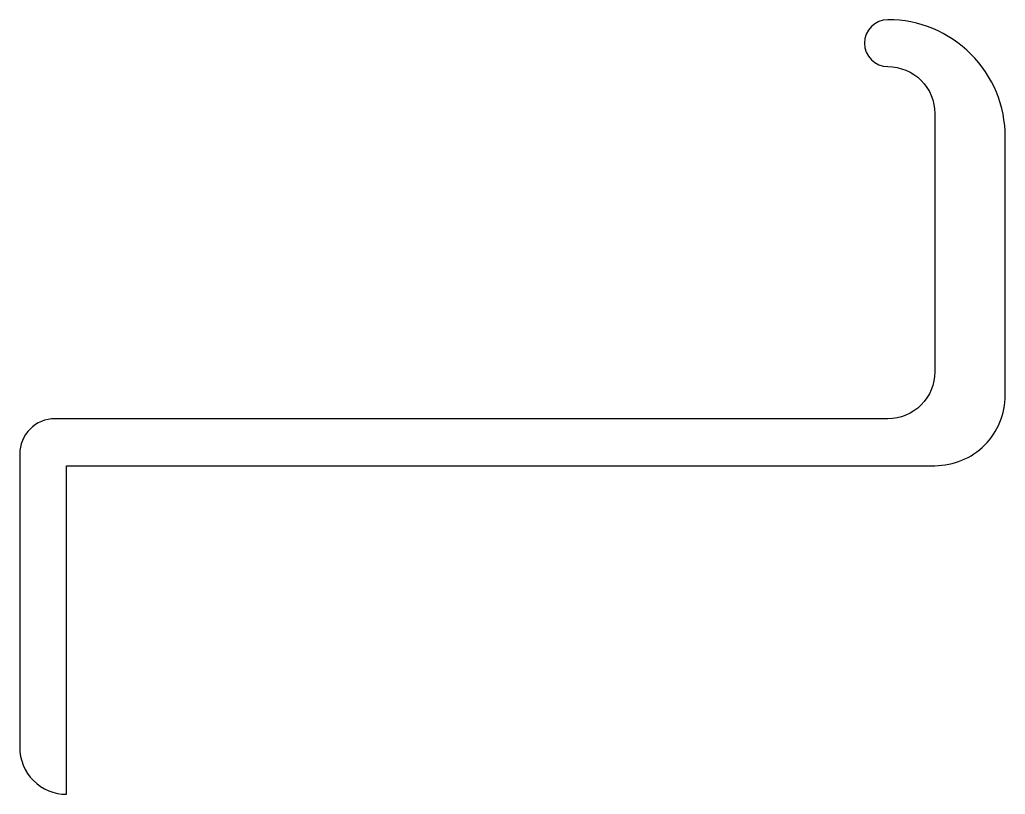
# Model space of a CAD drawing. Extents: x 232.7 to 274.7, y 238.2 to 271.2.
import ezdxf

# ---------------------------------------------------------------- set-up
doc = ezdxf.new("R2010")
doc.units = 0
doc.layers.add('ANA', color=220, linetype='CONTINUOUS')

msp = doc.modelspace()

# ---------------------------------------------------------------- linework, layer by layer
at = {"layer": 'ANA'}
msp.add_lwpolyline([(234.163, 254.169, 0.414214), (232.663, 252.669), (232.663, 240.169, 0.414214), (234.663, 238.169), (234.663, 252.169), (271.663, 252.169, 0.414214), (274.663, 255.169), (274.663, 266.169, 0.414214), (269.663, 271.169, 1), (269.663, 269.169, -0.414214), (271.663, 267.169), (271.663, 256.169, -0.414214), (269.663, 254.169)], format="xyb", close=True, dxfattribs=at)

doc.saveas('drawing.dxf')
